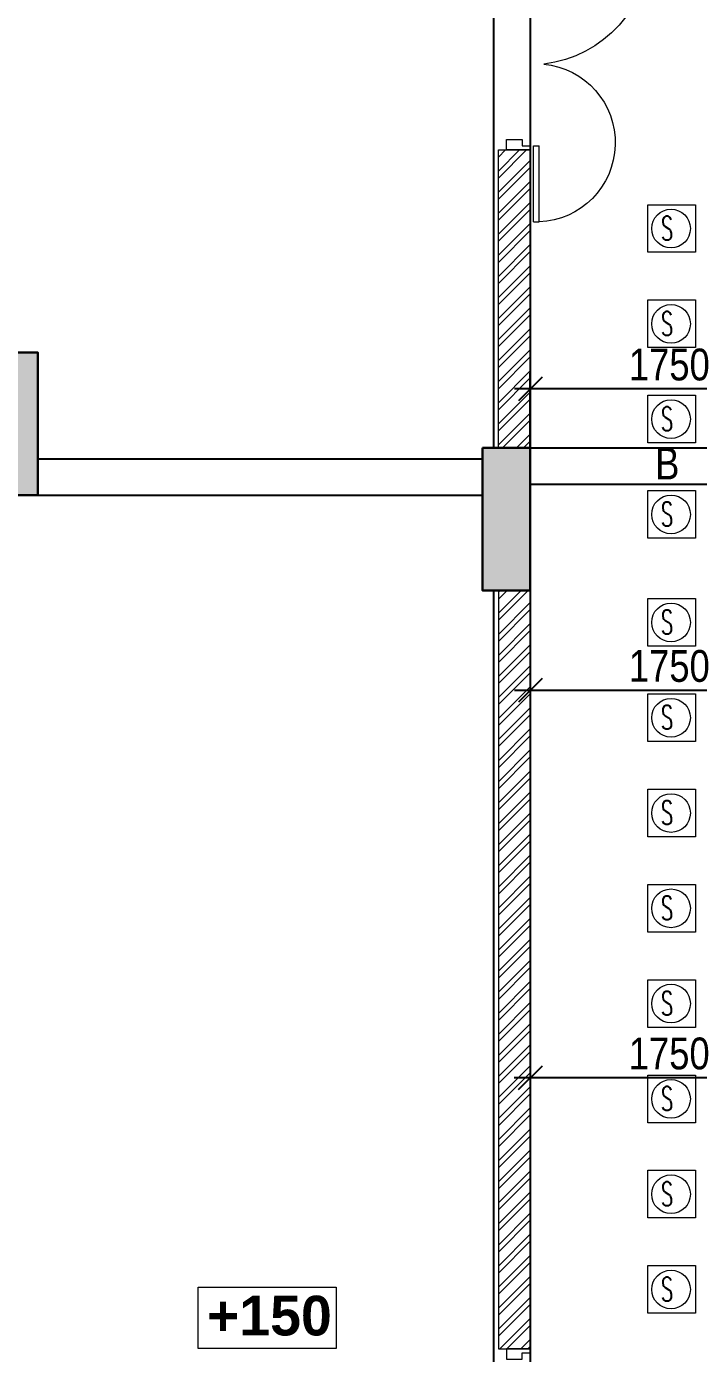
# Model space of a CAD drawing. Header units: inches. Extents: x 5899882 to 5988838, y -468923 to -96891.
# Drawn here: x 5967059 to 5971288, y -145868 to -137513 of the extents above; entities that cross this region are included whole.
import ezdxf

# ---------------------------------------------------------------- set-up
doc = ezdxf.new("R2010")
doc.units = ezdxf.units.IN
doc.header["$MEASUREMENT"] = 0
doc.layers.get('Defpoints').update_dxf_attribs({"color": 8})
for name, color, linetype in [('0- SLC ARCH LAYOUT', 7, 'Continuous'), ('0- SLC DIMENSION', 7, 'Continuous'), ('0-SLC RCC GR. FLOOR', 7, 'Continuous'), ('0-SLC-Toilet fixture', 5, 'Continuous'), ('Beam1', 30, 'Continuous'), ('colaum1', 42, 'Continuous')]:
    doc.layers.add(name, color=color, linetype=linetype)
for name, color, linetype, lineweight in [('ARCL-HATCH-B', 8, 'Continuous', 5), ('ARLC-COL', 8, 'Continuous', 30), ('ARLC-DOOR-W', 8, 'Continuous', 5), ('ARLC-FUR (NOMN)', 8, 'Continuous', 9), ('ARLC-FURN', 8, 'Continuous', 9), ('ARLC-HATCH-C', 8, 'Continuous', 5), ('ARLC-TEXT0', 8, 'Continuous', 20), ('ARLC-WALL', 8, 'Continuous', 15), ('txt', 8, 'Continuous', 25)]:
    doc.layers.add(name, color=color, linetype=linetype, lineweight=lineweight)
doc.styles.add('RS', font='simplex8.shx', dxfattribs={"width": 0.6, "height": 150})
doc.styles.get("Standard").update_dxf_attribs({"font": 'arial.ttf'})
doc.styles.add('swis cn bt', font='swissc.ttf')
doc.dimstyles.new('SLC', dxfattribs={"dimtxt": 200, "dimasz": 150, "dimexe": 100, "dimexo": 0, "dimgap": 50, "dimtad": 1, "dimdec": 0, "dimrnd": 5, "dimzin": 1, "dimdsep": 46, "dimtxsty": 'swis cn bt', "dimblk": 'OBLIQUE', "dimcen": 60, "dimdle": 100, "dimclrd": 256, "dimclre": 256, "dimclrt": 256, "dimazin": 0, "dimtfac": 1, "dimtdec": 0, "dimtofl": 0, "dimtmove": 0, "dimatfit": 3, "dimfxl": 0.18, "dimtolj": 1, "dimtzin": 0, "dimarcsym": 0})
pattern_1 = [(45, (-5944591.39, 107027.8), (-66.2912607, 66.2912607), []), (45, (-5944547.2, 107027.8), (-66.2912607, 66.2912607), [])]

# ---------------------------------------------------------------- blocks, each defined once
blk = doc.blocks.new('A$C3F525F3E')
at = {"layer": 'colaum1', "ltscale": 0.1}
for points in [[(21645, -33450), (21645, -32550), (21945, -32550), (21945, -33450)], [(24745, -34050), (24745, -33150), (25045, -33150), (25045, -34050)]]:
    blk.add_hatch(color=256, dxfattribs=at).paths.add_polyline_path(points)
at = {"layer": 'Beam1'}
for p, q in [((24815, -27150), (24815, -33150)), ((25045, -27150), (25045, -33150)), ((21945, -33220), (24745, -33220)), ((21945, -33450), (24745, -33450)), ((24815, -34050), (24815, -39825)), ((25045, -34050), (25045, -39825))]:
    blk.add_line(p, q, dxfattribs=at)
at = {"layer": 'Beam1', "ltscale": 0.1}
for p, q in [((25045, -33150), (34045, -33150)), ((25045, -33380), (34045, -33380))]:
    blk.add_line(p, q, dxfattribs=at)
at = {"layer": 'colaum1'}
for points in [[(21945, -33450), (21645, -33450), (21645, -32550), (21945, -32550)], [(24745, -33150), (25045, -33150), (25045, -34050), (24745, -34050)]]:
    blk.add_lwpolyline(points, close=True, dxfattribs=at)
blk = doc.blocks.new('DOOR 1')
at = {"layer": 'ARLC-DOOR-W', "ltscale": 0.1}
for p, q in [((5953211.6, -114078), (5953211.6, -113328)), ((5953211.6, -113328), (5953246.6, -113328)), ((5953246.6, -114078), (5953246.6, -113328)), ((5951473.5, -114021.3), (5951951.4, -114021.3)), ((5951473.5, -114056.3), (5951473.5, -114021.3)), ((5951951.4, -114056.3), (5951951.4, -114021.3)), ((5951473.5, -114056.3), (5951951.4, -114056.3)), ((5951926.4, -114077.8), (5951951.4, -114077.8)), ((5951926.4, -114077.8), (5951926.4, -114227.8)), ((5953246.6, -114078), (5953211.6, -114078)), ((5953276.4, -114077.8), (5953251.4, -114077.8)), ((5951926.4, -114227.8), (5951991.4, -114227.8)), ((5953276.4, -114227.8), (5953211.4, -114227.8))]:
    blk.add_line(p, q, dxfattribs=at)
at = {"layer": 'ARLC-DOOR-W'}
blk.add_line((5953276.4, -114227.8), (5953276.4, -114077.8), dxfattribs=at)
at = {"layer": 'ARLC-DOOR-W', "ltscale": 0.1}
for points in [[(5951991.4, -114227.8), (5951991.4, -114127.8), (5951951.4, -114127.8), (5951951.4, -114077.8)], [(5953211.4, -114227.8), (5953211.4, -114127.8), (5953251.4, -114127.8), (5953251.4, -114077.8)]]:
    blk.add_lwpolyline(points, dxfattribs=at)
for centre, radius, start, end in [((5953211.6, -114078), 750, 90, 173.49042), ((5951970.9, -114040.3), 497.8, 5.45802, 177.8186)]:
    blk.add_arc(centre, radius, start, end, dxfattribs=at)
blk = doc.blocks.new('frame')
at = {"layer": 'ARLC-DOOR-W', "ltscale": 0.1}
for p, q in [((5733136.3, -31004.3), (5733136.3, -30979.3)), ((5733286.3, -31004.3), (5733286.3, -30939.3)), ((5733136.3, -31004.3), (5733286.3, -31004.3))]:
    blk.add_line(p, q, dxfattribs=at)
blk.add_lwpolyline([(5733286.3, -30939.3), (5733186.3, -30939.3), (5733186.3, -30979.3), (5733136.3, -30979.3)], dxfattribs=at)
blk = doc.blocks.new('gr.floor')
at = {"layer": 'ARCL-HATCH-B'}
h = blk.add_hatch(dxfattribs=at)
h.set_pattern_fill('ANSI32', color=256, scale=250)
h.set_pattern_definition(pattern_1)
h.paths.add_polyline_path([(25045, -31275), (24845, -31275), (24845, -33150), (25045, -33150)])
h = blk.add_hatch(dxfattribs=at)
h.set_pattern_fill('ANSI32', color=256, scale=250)
h.set_pattern_definition(pattern_1)
h.paths.add_polyline_path([(25045, -34050), (24845, -34050), (24845, -38825), (25045, -38825), (25045, -37825), (25045, -37825), (25045, -37274.6)])
at = {"layer": 'ARLC-HATCH-C', "ltscale": 0.1}
for points in [[(21645, -33450), (21645, -32550), (21945, -32550), (21945, -33450)], [(24745, -34050), (24745, -33150), (25045, -33150), (25045, -34050)]]:
    blk.add_hatch(color=256, dxfattribs=at).paths.add_polyline_path(points)
at = {"layer": 'ARLC-COL'}
for points in [[(21945, -33450), (21645, -33450), (21645, -32550), (21945, -32550)], [(24745, -33150), (25045, -33150), (25045, -34050), (24745, -34050)]]:
    blk.add_lwpolyline(points, close=True, dxfattribs=at)
at = {"layer": 'ARLC-FUR (NOMN)'}
for centre in [(25931.5, -31770.4), (25931.5, -32370.4), (25931.5, -32970.4), (25931.5, -33570.4), (25931.5, -34250.4), (25931.5, -34850.4), (25931.5, -35450.4), (25931.5, -36050.4), (25931.5, -36650.4), (25931.5, -37250.4), (25931.5, -37850.4), (25931.5, -38450.4)]:
    blk.add_circle(centre, 121.8, dxfattribs=at)
at = {"layer": 'ARLC-FURN'}
for points in [[(26085, -31920), (25785, -31920), (25785, -31620), (26085, -31620)], [(26085, -32520), (25785, -32520), (25785, -32220), (26085, -32220)], [(26085, -33120), (25785, -33120), (25785, -32820), (26085, -32820)], [(26085, -33720), (25785, -33720), (25785, -33420), (26085, -33420)], [(26085, -34400), (25785, -34400), (25785, -34100), (26085, -34100)], [(26085, -35000), (25785, -35000), (25785, -34700), (26085, -34700)], [(26085, -35600), (25785, -35600), (25785, -35300), (26085, -35300)], [(26085, -36200), (25785, -36200), (25785, -35900), (26085, -35900)], [(26085, -36800), (25785, -36800), (25785, -36500), (26085, -36500)], [(26085, -37400), (25785, -37400), (25785, -37100), (26085, -37100)], [(26085, -38000), (25785, -38000), (25785, -37700), (26085, -37700)], [(26085, -38600), (25785, -38600), (25785, -38300), (26085, -38300)]]:
    blk.add_lwpolyline(points, close=True, dxfattribs=at)
at = {"layer": 'ARLC-TEXT0'}
blk.add_lwpolyline([(22955.7, -38435.8), (23824, -38435.8), (23824, -38820.9), (22955.7, -38820.9)], close=True, dxfattribs=at)
at = {"layer": 'ARLC-WALL', "ltscale": 0.1}
for p, q in [((24845, -34050), (24845, -38825)), ((25045, -34050), (25045, -38825)), ((24845, -38825), (25045, -38825))]:
    blk.add_line(p, q, dxfattribs=at)
blk.add_lwpolyline([(24845, -33150), (24845, -31275), (25045, -31275), (25045, -33150)], dxfattribs=at)
at = {"rotation": 180.000000001434}
blk.add_blockref('frame', (5758181.3, -69829.3), dxfattribs=at)
at = {"layer": 'ARLC-DOOR-W', "xscale": -1, "rotation": 270}
blk.add_blockref('DOOR 1', (139122.8, -5983201.4), dxfattribs=at)
at = {"layer": 'ARLC-FUR (NOMN)', "style": 'RS', "width": 0.6}
for p in [(25867.3, -31843.2), (25867.3, -32443.2), (25867.3, -33043.2), (25867.3, -33643.2), (25867.3, -34323.2), (25867.3, -34923.2), (25867.3, -35523.2), (25867.3, -36123.2), (25867.3, -36723.2), (25867.3, -37323.2), (25867.3, -37923.2), (25867.3, -38523.2)]:
    blk.add_text('S ', height=150, dxfattribs=at).set_placement(p)
at = {"layer": 'txt', "insert": (23009.8, -38743.3), "char_height": 250, "width": 475.002, "attachment_point": 7}
blk.add_mtext('{\\fArial|b1|i0|c1|p34;+150}', dxfattribs=at)
blk = doc.blocks.new('_OBLIQUE')
at = {"color": 0, "linetype": 'ByBlock'}
blk.add_line((-0.5, -0.5), (0.5, 0.5), dxfattribs=at)
blk = doc.blocks.new('*D454')
at = {"layer": '0- SLC DIMENSION', "lineweight": -2, "transparency": 16777216}
for p, q in [((5970228.9, -143568.1), (5970228.9, -144232.8)), ((5971978.9, -143568.1), (5971978.9, -144232.8)), ((5972078.9, -144132.8), (5970128.9, -144132.8))]:
    blk.add_line(p, q, dxfattribs=at)
at = {"layer": 'Defpoints', "color": 0, "transparency": 16777216}
for p in [(5970228.9, -143568.1), (5971978.9, -143568.1), (5970228.9, -144132.8)]:
    blk.add_point(p, dxfattribs=at)
at = {"layer": '0- SLC DIMENSION', "lineweight": -2, "transparency": 16777216, "xscale": 150, "yscale": 150, "zscale": 150, "rotation": 180}
blk.add_blockref('_OBLIQUE', (5970228.9, -144132.8), dxfattribs=at)
at = {"layer": '0- SLC DIMENSION', "lineweight": -2, "transparency": 16777216, "xscale": 150, "yscale": 150, "zscale": 150}
blk.add_blockref('_OBLIQUE', (5971978.9, -144132.8), dxfattribs=at)
at = {"layer": '0- SLC DIMENSION', "transparency": 16777216, "insert": (5971103.9, -143980.2), "char_height": 200, "attachment_point": 5, "style": 'swis cn bt'}
blk.add_mtext('\\A1;1750', dxfattribs=at)
blk = doc.blocks.new('*D458')
at = {"layer": '0- SLC DIMENSION', "lineweight": -2, "transparency": 16777216}
for p, q in [((5970229.5, -141128.1), (5970229.5, -141792.8)), ((5971979.5, -141128.1), (5971979.5, -141792.8)), ((5972079.5, -141692.8), (5970129.5, -141692.8))]:
    blk.add_line(p, q, dxfattribs=at)
at = {"layer": 'Defpoints', "color": 0, "transparency": 16777216}
for p in [(5970229.5, -141128.1), (5971979.5, -141128.1), (5970229.5, -141692.8)]:
    blk.add_point(p, dxfattribs=at)
at = {"layer": '0- SLC DIMENSION', "lineweight": -2, "transparency": 16777216, "xscale": 150, "yscale": 150, "zscale": 150, "rotation": 180}
blk.add_blockref('_OBLIQUE', (5970229.5, -141692.8), dxfattribs=at)
at = {"layer": '0- SLC DIMENSION', "lineweight": -2, "transparency": 16777216, "xscale": 150, "yscale": 150, "zscale": 150}
blk.add_blockref('_OBLIQUE', (5971979.5, -141692.8), dxfattribs=at)
at = {"layer": '0- SLC DIMENSION', "transparency": 16777216, "insert": (5971104.5, -141540.2), "char_height": 200, "attachment_point": 5, "style": 'swis cn bt'}
blk.add_mtext('\\A1;1750', dxfattribs=at)
blk = doc.blocks.new('*D461')
at = {"layer": '0- SLC DIMENSION', "lineweight": -2, "transparency": 16777216}
for p, q in [((5970229.5, -140620.8), (5970229.5, -139695)), ((5971979.5, -140620.8), (5971979.5, -139695)), ((5972079.5, -139795), (5970129.5, -139795))]:
    blk.add_line(p, q, dxfattribs=at)
at = {"layer": 'Defpoints', "color": 0, "transparency": 16777216}
for p in [(5970229.5, -139795), (5970229.5, -140620.8), (5971979.5, -140620.8)]:
    blk.add_point(p, dxfattribs=at)
at = {"layer": '0- SLC DIMENSION', "lineweight": -2, "transparency": 16777216, "xscale": 150, "yscale": 150, "zscale": 150, "rotation": 180}
blk.add_blockref('_OBLIQUE', (5970229.5, -139795), dxfattribs=at)
at = {"layer": '0- SLC DIMENSION', "lineweight": -2, "transparency": 16777216, "xscale": 150, "yscale": 150, "zscale": 150}
blk.add_blockref('_OBLIQUE', (5971979.5, -139795), dxfattribs=at)
at = {"layer": '0- SLC DIMENSION', "transparency": 16777216, "insert": (5971104.5, -139642.3), "char_height": 200, "attachment_point": 5, "style": 'swis cn bt'}
blk.add_mtext('\\A1;1750', dxfattribs=at)

msp = doc.modelspace()

# ---------------------------------------------------------------- block references
at = {"layer": '0- SLC ARCH LAYOUT'}
msp.add_blockref('gr.floor', (5945183.9, -107014.5), dxfattribs=at)

# ---------------------------------------------------------------- next in the draw order: block references
at = {"layer": '0-SLC RCC GR. FLOOR', "color": 1}
msp.add_blockref('A$C3F525F3E', (5945183.9, -107014.5), dxfattribs=at)

# ---------------------------------------------------------------- next in the draw order: texts
at = {"layer": '0-SLC-Toilet fixture', "color": 140, "insert": (5971015.5, -140164.5), "char_height": 200, "width": 1703.476, "attachment_point": 1}
msp.add_mtext('{\\fSwis721 Cn BT|b0|i0|c0|p34;\\C0;B}', dxfattribs=at)

# ---------------------------------------------------------------- next in the draw order: dimensions: what is measured, and where the dimension line sits
at = {"layer": '0- SLC DIMENSION'}
for base, p1, p2, picture, middle in [((5970229.5, -139795), (5971979.5, -140620.8), (5970229.5, -140620.8), '*D461', (5971104.5, -139642.3)), ((5970229.5, -141692.8), (5971979.5, -141128.1), (5970229.5, -141128.1), '*D458', (5971104.5, -141540.2)), ((5970228.9, -144132.8), (5971978.9, -143568.1), (5970228.9, -143568.1), '*D454', (5971103.9, -143980.2))]:
    dim = msp.add_linear_dim(base=base, p1=p1, p2=p2, dimstyle='SLC', override={"dimfxl": 0}, dxfattribs=at)
    dim.commit()
    dim.dimension.update_dxf_attribs({"geometry": picture, "text_midpoint": middle})

doc.saveas('drawing.dxf')
